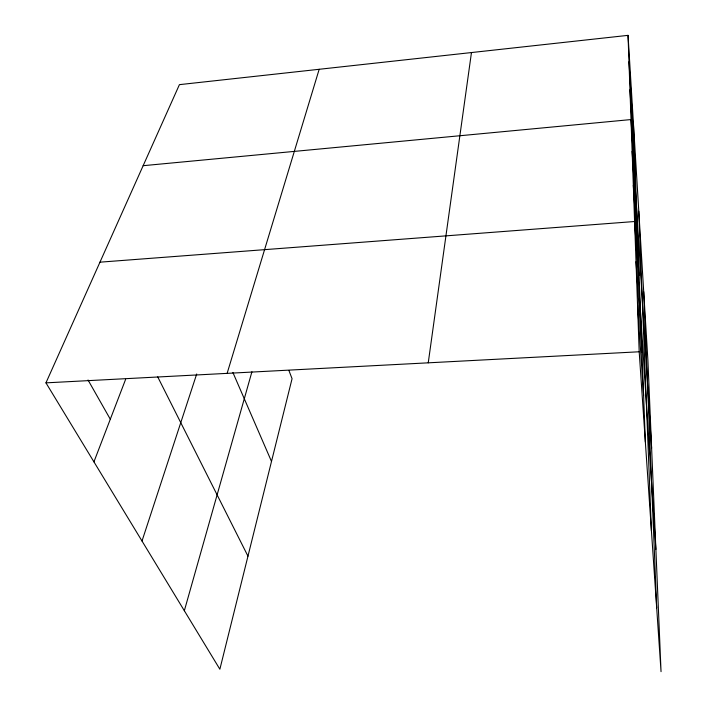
<?xml version="1.0" encoding="UTF-8"?>
<svg xmlns="http://www.w3.org/2000/svg" width="707" height="707" viewBox="0 0 707 707"><rect width="100%" height="100%" fill="white"/><g stroke="black" fill="none" stroke-linecap="round" stroke-linejoin="round"><path stroke-width="1.06" d="M428.248 362.824L471.463 52.557M184.341 610.724L251.922 371.776M227.124 373.367L319.175 69.295M142.01 541.014L196.705 373.985M93.934 461.857L125.643 379.279M288.924 370.512L292.062 378.705L219.868 669.229L45.955 382.858L179.419 84.646L628.046 35.35L647.921 360.667L661.045 671.65L639.19 351.777L628.046 35.35M143.141 165.694L631.015 119.563L651.615 448.203M99.97 262.173L634.603 221.521L655.884 549.41M45.955 382.858L639.19 351.777M88.03 379.995L110.301 419.224M157.714 376.875L247.963 556.162M232.895 372.492L271.497 461.45M637.546 304.973L643.609 395.531M636.017 261.678L641.991 352.289M633.322 185.234L639.101 275.323M629.964 89.762L635.452 178.093M632.129 151.325L637.811 240.928M628.974 61.748L634.365 149.318M643.715 291.717L656.688 607.887M638.792 211.269L651.421 530.86M633.348 122.108L645.358 441.999"/></g></svg>
